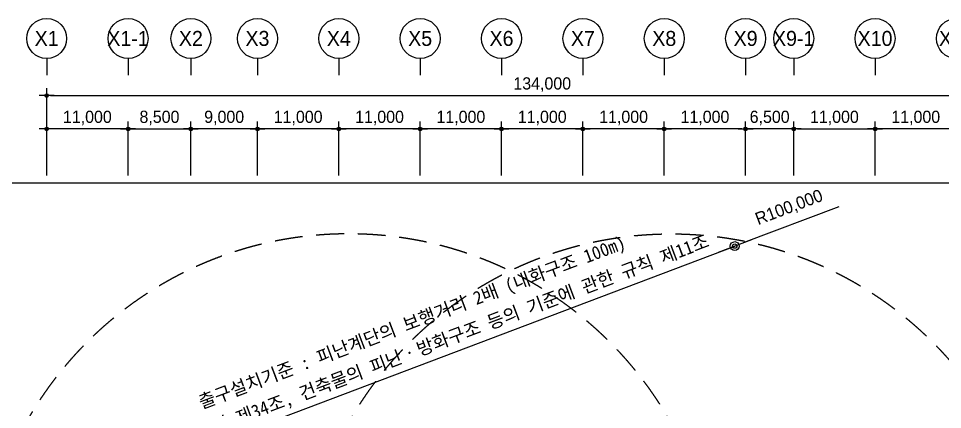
# Model space of a CAD drawing. Header units: millimetres. Extents: x 252828975 to 254701257, y 504285920 to 504535855.
# Drawn here: x 252918562 to 253043494, y 504482905 to 504535739 of the extents above; entities that cross this region are included whole.
import ezdxf
from ezdxf.enums import TextEntityAlignment as Align

# ---------------------------------------------------------------- set-up
doc = ezdxf.new("R2010")
doc.units = ezdxf.units.MM
doc.linetypes.add('HIDDEN2', pattern=[0.1875, 0.125, -0.0625])
for name, color, linetype in [('4A.TEC DIM', 7, 'Continuous'), ('4A.TEC DIM 1', 7, 'Continuous'), ('4A.TEC TEXT 2', 3, 'Continuous'), ('4A.TEC 심볼', 7, 'Continuous'), ('방화면적', 3, 'Continuous')]:
    doc.layers.add(name, color=color, linetype=linetype)
doc.layers.add('DEFPOINT', color=135, linetype='Continuous', plot=False)
doc.styles.add('1', font='')
doc.styles.add('GHS', font='malgun.ttf')
doc.styles.add('나눔고딕', font='')
doc.styles.add('돋움', font='')
doc.styles.add('울릉도L', font='')
doc.styles.get('1').set_extended_font_data('DotumChe')
doc.styles.get('나눔고딕').set_extended_font_data('Dotum')
doc.styles.get('돋움').set_extended_font_data('Dotum')
doc.styles.get('울릉도L').set_extended_font_data('Dotum')
doc.dimstyles.new('DIM_400(외부치수)', dxfattribs={"dimscale": 1200, "dimtxt": 3.299999999999998, "dimasz": 1, "dimexe": 2, "dimexo": 2, "dimgap": 1, "dimtad": 1, "dimdec": 0, "dimdsep": 46, "dimlunit": 6, "dimtxsty": '울릉도L', "dimblk1": 'DIMDOT', "dimblk2": 'DIMDOT', "dimsah": 1, "dimcen": 2.5, "dimdle": 1.5, "dimclrd": 8, "dimclre": 8, "dimclrt": 3, "dimadec": 0, "dimazin": 0, "dimtfac": 1, "dimtdec": 0, "dimtix": 1, "dimtmove": 2, "dimatfit": 3, "dimldrblk": 'DIMDOT', "dimfxl": 1, "dimtvp": 1, "dimtolj": 1, "dimtzin": 0, "dimarcsym": 0})
doc.dimstyles.new('DIM_600(외부치수)', dxfattribs={"dimscale": 400, "dimtxt": 3.299999999999998, "dimasz": 1, "dimexe": 2, "dimexo": 2, "dimgap": 1, "dimtad": 1, "dimdec": 0, "dimdsep": 46, "dimlunit": 6, "dimtxsty": '나눔고딕', "dimblk1": 'DIMDOT', "dimblk2": 'DIMDOT', "dimsah": 1, "dimcen": 2.5, "dimdle": 1.5, "dimclrd": 8, "dimclre": 8, "dimclrt": 3, "dimadec": 0, "dimazin": 0, "dimtfac": 1, "dimtdec": 0, "dimtix": 1, "dimtmove": 2, "dimatfit": 3, "dimldrblk": 'DIMDOT', "dimfxl": 1, "dimtvp": 1, "dimtolj": 1, "dimtzin": 0, "dimarcsym": 0})

# ---------------------------------------------------------------- blocks, each defined once
blk = doc.blocks.new('DIMDOT')
at = {"color": 0}
blk.add_line((-2, 0), (2, 0), dxfattribs=at)
for radius in [0.5, 0.25]:
    blk.add_circle((0, 0), radius, dxfattribs=at)
blk = doc.blocks.new('*D109')
at = {"layer": '4A.TEC DIM', "color": 8, "lineweight": -2, "transparency": 16777216}
for p, q in [((169307.625374347, -49972.4575521946), (169307.625374347, -38187.58889961243)), ((303307.6253770292, -49972.4575521946), (303307.6253770292, -38187.58889961243)), ((169807.625374347, -39187.58889961243), (302807.6253770292, -39187.58889961243))]:
    blk.add_line(p, q, dxfattribs=at)
at = {"layer": 'Defpoints', "color": 0, "transparency": 16777216}
for p in [(303307.6253770292, -39187.58889961243), (169307.625374347, -50972.4575521946), (303307.6253770292, -50972.4575521946)]:
    blk.add_point(p, dxfattribs=at)
at = {"layer": '4A.TEC DIM', "color": 8, "lineweight": -2, "transparency": 16777216, "xscale": 500, "yscale": 500, "zscale": 500, "rotation": 180}
blk.add_blockref('DIMDOT', (169307.625374347, -39187.58889961243), dxfattribs=at)
at = {"layer": '4A.TEC DIM', "color": 8, "lineweight": -2, "transparency": 16777216, "xscale": 500, "yscale": 500, "zscale": 500}
blk.add_blockref('DIMDOT', (303307.6253770292, -39187.58889961243), dxfattribs=at)
at = {"layer": '4A.TEC DIM', "color": 3, "transparency": 16777216, "insert": (236307.6253756881, -37702.51427274675), "char_height": 1649.999999999999, "attachment_point": 5, "style": '나눔고딕'}
blk.add_mtext('\\A1;134,000', dxfattribs=at)
blk = doc.blocks.new('ccs122')
at = {"layer": '4A.TEC 심볼'}
blk.add_line((-5.68e-14, 8), (0, 3), dxfattribs=at)
blk.add_circle((-1.137e-13, 14), 6, dxfattribs=at)
at = {"layer": '4A.TEC TEXT 2', "color": 3, "style": 'GHS'}
blk.add_attdef('NO', text='', height=4.5, dxfattribs=at).set_placement((-0.0061597368079092, 14.01791285492388), align=Align.MIDDLE_CENTER)
blk = doc.blocks.new('*D119')
at = {"layer": '4A.TEC DIM', "color": 8, "lineweight": -2, "transparency": 16777216}
for p, q in [((169307.625374347, -49972.45468705893), (169307.625374347, -42699.03632777929)), ((179807.6253770292, -43699.03632777929), (169807.625374347, -43699.03632777929)), ((180307.6253770292, -49972.45468705893), (180307.6253770292, -42699.03632777929))]:
    blk.add_line(p, q, dxfattribs=at)
at = {"layer": 'Defpoints', "color": 0, "transparency": 16777216}
for p in [(169307.625374347, -43699.03632777929), (169307.625374347, -50972.45468705893), (180307.6253770292, -50972.45468705893)]:
    blk.add_point(p, dxfattribs=at)
at = {"layer": '4A.TEC DIM', "color": 8, "lineweight": -2, "transparency": 16777216, "xscale": 500, "yscale": 500, "zscale": 500, "rotation": 180}
blk.add_blockref('DIMDOT', (169307.625374347, -43699.03632777929), dxfattribs=at)
at = {"layer": '4A.TEC DIM', "color": 8, "lineweight": -2, "transparency": 16777216, "xscale": 500, "yscale": 500, "zscale": 500}
blk.add_blockref('DIMDOT', (180307.6253770292, -43699.03632777929), dxfattribs=at)
at = {"layer": '4A.TEC DIM', "color": 3, "transparency": 16777216, "insert": (174807.6253756881, -42213.96170091362), "char_height": 1649.999999999999, "attachment_point": 5, "style": '나눔고딕'}
blk.add_mtext('\\A1;11,000', dxfattribs=at)
blk = doc.blocks.new('*D120')
at = {"layer": '4A.TEC DIM', "color": 8, "lineweight": -2, "transparency": 16777216}
for p, q in [((188807.6253770292, -49972.45468705893), (188807.6253770292, -42699.03632777929)), ((197307.6253770292, -43699.03632777929), (189307.6253770292, -43699.03632777929)), ((197807.6253770292, -49972.45468705893), (197807.6253770292, -42699.03632777929))]:
    blk.add_line(p, q, dxfattribs=at)
at = {"layer": 'Defpoints', "color": 0, "transparency": 16777216}
for p in [(188807.6253770292, -43699.03632777929), (188807.6253770292, -50972.45468705893), (197807.6253770292, -50972.45468705893)]:
    blk.add_point(p, dxfattribs=at)
at = {"layer": '4A.TEC DIM', "color": 8, "lineweight": -2, "transparency": 16777216, "xscale": 500, "yscale": 500, "zscale": 500, "rotation": 180}
blk.add_blockref('DIMDOT', (188807.6253770292, -43699.03632777929), dxfattribs=at)
at = {"layer": '4A.TEC DIM', "color": 8, "lineweight": -2, "transparency": 16777216, "xscale": 500, "yscale": 500, "zscale": 500}
blk.add_blockref('DIMDOT', (197807.6253770292, -43699.03632777929), dxfattribs=at)
at = {"layer": '4A.TEC DIM', "color": 3, "transparency": 16777216, "insert": (193307.6253770292, -42213.96170091362), "char_height": 1649.999999999999, "attachment_point": 5, "style": '나눔고딕'}
blk.add_mtext('\\A1;9,000', dxfattribs=at)
blk = doc.blocks.new('*D121')
at = {"layer": '4A.TEC DIM', "color": 8, "lineweight": -2, "transparency": 16777216}
for p, q in [((197807.6253770292, -49972.45468705893), (197807.6253770292, -42699.03632777929)), ((208307.6253770292, -43699.03632777929), (198307.6253770292, -43699.03632777929)), ((208807.6253770292, -49972.45468705893), (208807.6253770292, -42699.03632777929))]:
    blk.add_line(p, q, dxfattribs=at)
at = {"layer": 'Defpoints', "color": 0, "transparency": 16777216}
for p in [(197807.6253770292, -43699.03632777929), (197807.6253770292, -50972.45468705893), (208807.6253770292, -50972.45468705893)]:
    blk.add_point(p, dxfattribs=at)
at = {"layer": '4A.TEC DIM', "color": 8, "lineweight": -2, "transparency": 16777216, "xscale": 500, "yscale": 500, "zscale": 500, "rotation": 180}
blk.add_blockref('DIMDOT', (197807.6253770292, -43699.03632777929), dxfattribs=at)
at = {"layer": '4A.TEC DIM', "color": 8, "lineweight": -2, "transparency": 16777216, "xscale": 500, "yscale": 500, "zscale": 500}
blk.add_blockref('DIMDOT', (208807.6253770292, -43699.03632777929), dxfattribs=at)
at = {"layer": '4A.TEC DIM', "color": 3, "transparency": 16777216, "insert": (203307.6253770292, -42213.96170091362), "char_height": 1649.999999999999, "attachment_point": 5, "style": '나눔고딕'}
blk.add_mtext('\\A1;11,000', dxfattribs=at)
blk = doc.blocks.new('*D122')
at = {"layer": '4A.TEC DIM', "color": 8, "lineweight": -2, "transparency": 16777216}
for p, q in [((208807.6253770292, -49972.45468705893), (208807.6253770292, -42699.03632777929)), ((219307.6253770292, -43699.03632777929), (209307.6253770292, -43699.03632777929)), ((219807.6253770292, -49972.45468705893), (219807.6253770292, -42699.03632777929))]:
    blk.add_line(p, q, dxfattribs=at)
at = {"layer": 'Defpoints', "color": 0, "transparency": 16777216}
for p in [(208807.6253770292, -43699.03632777929), (208807.6253770292, -50972.45468705893), (219807.6253770292, -50972.45468705893)]:
    blk.add_point(p, dxfattribs=at)
at = {"layer": '4A.TEC DIM', "color": 8, "lineweight": -2, "transparency": 16777216, "xscale": 500, "yscale": 500, "zscale": 500, "rotation": 180}
blk.add_blockref('DIMDOT', (208807.6253770292, -43699.03632777929), dxfattribs=at)
at = {"layer": '4A.TEC DIM', "color": 8, "lineweight": -2, "transparency": 16777216, "xscale": 500, "yscale": 500, "zscale": 500}
blk.add_blockref('DIMDOT', (219807.6253770292, -43699.03632777929), dxfattribs=at)
at = {"layer": '4A.TEC DIM', "color": 3, "transparency": 16777216, "insert": (214307.6253770292, -42213.96170091362), "char_height": 1649.999999999999, "attachment_point": 5, "style": '나눔고딕'}
blk.add_mtext('\\A1;11,000', dxfattribs=at)
blk = doc.blocks.new('*D123')
at = {"layer": '4A.TEC DIM', "color": 8, "lineweight": -2, "transparency": 16777216}
for p, q in [((219807.6253770292, -49972.45468705893), (219807.6253770292, -42699.03632777929)), ((230307.6253770292, -43699.03632777929), (220307.6253770292, -43699.03632777929)), ((230807.6253770292, -49972.45468705893), (230807.6253770292, -42699.03632777929))]:
    blk.add_line(p, q, dxfattribs=at)
at = {"layer": 'Defpoints', "color": 0, "transparency": 16777216}
for p in [(219807.6253770292, -43699.03632777929), (219807.6253770292, -50972.45468705893), (230807.6253770292, -50972.45468705893)]:
    blk.add_point(p, dxfattribs=at)
at = {"layer": '4A.TEC DIM', "color": 8, "lineweight": -2, "transparency": 16777216, "xscale": 500, "yscale": 500, "zscale": 500, "rotation": 180}
blk.add_blockref('DIMDOT', (219807.6253770292, -43699.03632777929), dxfattribs=at)
at = {"layer": '4A.TEC DIM', "color": 8, "lineweight": -2, "transparency": 16777216, "xscale": 500, "yscale": 500, "zscale": 500}
blk.add_blockref('DIMDOT', (230807.6253770292, -43699.03632777929), dxfattribs=at)
at = {"layer": '4A.TEC DIM', "color": 3, "transparency": 16777216, "insert": (225307.6253770292, -42213.96170091362), "char_height": 1649.999999999999, "attachment_point": 5, "style": '나눔고딕'}
blk.add_mtext('\\A1;11,000', dxfattribs=at)
blk = doc.blocks.new('*D124')
at = {"layer": '4A.TEC DIM', "color": 8, "lineweight": -2, "transparency": 16777216}
for p, q in [((230807.6253770292, -49972.45468705893), (230807.6253770292, -42699.03632777929)), ((241307.6253770292, -43699.03632777929), (231307.6253770292, -43699.03632777929)), ((241807.6253770292, -49972.45468705893), (241807.6253770292, -42699.03632777929))]:
    blk.add_line(p, q, dxfattribs=at)
at = {"layer": 'Defpoints', "color": 0, "transparency": 16777216}
for p in [(230807.6253770292, -43699.03632777929), (230807.6253770292, -50972.45468705893), (241807.6253770292, -50972.45468705893)]:
    blk.add_point(p, dxfattribs=at)
at = {"layer": '4A.TEC DIM', "color": 8, "lineweight": -2, "transparency": 16777216, "xscale": 500, "yscale": 500, "zscale": 500, "rotation": 180}
blk.add_blockref('DIMDOT', (230807.6253770292, -43699.03632777929), dxfattribs=at)
at = {"layer": '4A.TEC DIM', "color": 8, "lineweight": -2, "transparency": 16777216, "xscale": 500, "yscale": 500, "zscale": 500}
blk.add_blockref('DIMDOT', (241807.6253770292, -43699.03632777929), dxfattribs=at)
at = {"layer": '4A.TEC DIM', "color": 3, "transparency": 16777216, "insert": (236307.6253770292, -42213.96170091362), "char_height": 1649.999999999999, "attachment_point": 5, "style": '나눔고딕'}
blk.add_mtext('\\A1;11,000', dxfattribs=at)
blk = doc.blocks.new('*D125')
at = {"layer": '4A.TEC DIM', "color": 8, "lineweight": -2, "transparency": 16777216}
for p, q in [((241807.6253770292, -49972.45468705893), (241807.6253770292, -42699.03632777929)), ((252307.6253770292, -43699.03632777929), (242307.6253770292, -43699.03632777929)), ((252807.6253770292, -49972.45468705893), (252807.6253770292, -42699.03632777929))]:
    blk.add_line(p, q, dxfattribs=at)
at = {"layer": 'Defpoints', "color": 0, "transparency": 16777216}
for p in [(241807.6253770292, -43699.03632777929), (241807.6253770292, -50972.45468705893), (252807.6253770292, -50972.45468705893)]:
    blk.add_point(p, dxfattribs=at)
at = {"layer": '4A.TEC DIM', "color": 8, "lineweight": -2, "transparency": 16777216, "xscale": 500, "yscale": 500, "zscale": 500, "rotation": 180}
blk.add_blockref('DIMDOT', (241807.6253770292, -43699.03632777929), dxfattribs=at)
at = {"layer": '4A.TEC DIM', "color": 8, "lineweight": -2, "transparency": 16777216, "xscale": 500, "yscale": 500, "zscale": 500}
blk.add_blockref('DIMDOT', (252807.6253770292, -43699.03632777929), dxfattribs=at)
at = {"layer": '4A.TEC DIM', "color": 3, "transparency": 16777216, "insert": (247307.6253770292, -42213.96170091362), "char_height": 1649.999999999999, "attachment_point": 5, "style": '나눔고딕'}
blk.add_mtext('\\A1;11,000', dxfattribs=at)
blk = doc.blocks.new('*D126')
at = {"layer": '4A.TEC DIM', "color": 8, "lineweight": -2, "transparency": 16777216}
for p, q in [((252807.6253770292, -49972.45468705893), (252807.6253770292, -42699.03632777929)), ((263307.6253770292, -43699.03632777929), (253307.6253770292, -43699.03632777929)), ((263807.6253770292, -49972.45468705893), (263807.6253770292, -42699.03632777929))]:
    blk.add_line(p, q, dxfattribs=at)
at = {"layer": 'Defpoints', "color": 0, "transparency": 16777216}
for p in [(252807.6253770292, -43699.03632777929), (252807.6253770292, -50972.45468705893), (263807.6253770292, -50972.45468705893)]:
    blk.add_point(p, dxfattribs=at)
at = {"layer": '4A.TEC DIM', "color": 8, "lineweight": -2, "transparency": 16777216, "xscale": 500, "yscale": 500, "zscale": 500, "rotation": 180}
blk.add_blockref('DIMDOT', (252807.6253770292, -43699.03632777929), dxfattribs=at)
at = {"layer": '4A.TEC DIM', "color": 8, "lineweight": -2, "transparency": 16777216, "xscale": 500, "yscale": 500, "zscale": 500}
blk.add_blockref('DIMDOT', (263807.6253770292, -43699.03632777929), dxfattribs=at)
at = {"layer": '4A.TEC DIM', "color": 3, "transparency": 16777216, "insert": (258307.6253770292, -42213.96170091362), "char_height": 1649.999999999999, "attachment_point": 5, "style": '나눔고딕'}
blk.add_mtext('\\A1;11,000', dxfattribs=at)
blk = doc.blocks.new('*D127')
at = {"layer": '4A.TEC DIM', "color": 8, "lineweight": -2, "transparency": 16777216}
for p, q in [((263307.6253770292, -43699.03632777929), (262807.6253770292, -43699.03632777929)), ((263807.6253770292, -49972.45468705893), (263807.6253770292, -42699.03632777929)), ((270307.6253770292, -43699.03632777929), (263807.6253770292, -43699.03632777929)), ((270307.6253770292, -49972.45468705893), (270307.6253770292, -42699.03632777929)), ((270807.6253770292, -43699.03632777929), (271307.6253770292, -43699.03632777929))]:
    blk.add_line(p, q, dxfattribs=at)
at = {"layer": 'Defpoints', "color": 0, "transparency": 16777216}
for p in [(263807.6253770292, -43699.03632777929), (263807.6253770292, -50972.45468705893), (270307.6253770292, -50972.45468705893)]:
    blk.add_point(p, dxfattribs=at)
at = {"layer": '4A.TEC DIM', "color": 8, "lineweight": -2, "transparency": 16777216, "xscale": 500, "yscale": 500, "zscale": 500}
blk.add_blockref('DIMDOT', (263807.6253770292, -43699.03632777929), dxfattribs=at)
at = {"layer": '4A.TEC DIM', "color": 8, "lineweight": -2, "transparency": 16777216, "xscale": 500, "yscale": 500, "zscale": 500, "rotation": 180}
blk.add_blockref('DIMDOT', (270307.6253770292, -43699.03632777929), dxfattribs=at)
at = {"layer": '4A.TEC DIM', "color": 3, "transparency": 16777216, "insert": (267057.6253770292, -42213.96170091362), "char_height": 1649.999999999999, "attachment_point": 5, "style": '나눔고딕'}
blk.add_mtext('\\A1;6,500', dxfattribs=at)
blk = doc.blocks.new('*D128')
at = {"layer": '4A.TEC DIM', "color": 8, "lineweight": -2, "transparency": 16777216}
for p, q in [((281307.6253770292, -49972.45468705893), (281307.6253770292, -42699.03632777929)), ((291807.6253770292, -43699.03632777929), (281807.6253770292, -43699.03632777929)), ((292307.6253770292, -49972.45468705893), (292307.6253770292, -42699.03632777929))]:
    blk.add_line(p, q, dxfattribs=at)
at = {"layer": 'Defpoints', "color": 0, "transparency": 16777216}
for p in [(281307.6253770292, -43699.03632777929), (281307.6253770292, -50972.45468705893), (292307.6253770292, -50972.45468705893)]:
    blk.add_point(p, dxfattribs=at)
at = {"layer": '4A.TEC DIM', "color": 8, "lineweight": -2, "transparency": 16777216, "xscale": 500, "yscale": 500, "zscale": 500, "rotation": 180}
blk.add_blockref('DIMDOT', (281307.6253770292, -43699.03632777929), dxfattribs=at)
at = {"layer": '4A.TEC DIM', "color": 8, "lineweight": -2, "transparency": 16777216, "xscale": 500, "yscale": 500, "zscale": 500}
blk.add_blockref('DIMDOT', (292307.6253770292, -43699.03632777929), dxfattribs=at)
at = {"layer": '4A.TEC DIM', "color": 3, "transparency": 16777216, "insert": (286807.6253770292, -42213.96170091362), "char_height": 1649.999999999999, "attachment_point": 5, "style": '나눔고딕'}
blk.add_mtext('\\A1;11,000', dxfattribs=at)
blk = doc.blocks.new('*D133')
at = {"layer": '4A.TEC DIM', "color": 8, "lineweight": -2, "transparency": 16777216}
for p, q in [((180307.6253770292, -49972.45468705893), (180307.6253770292, -42699.03632777929)), ((180807.6253770292, -43699.03632777929), (188307.6253770292, -43699.03632777929)), ((188807.6253770292, -49972.45468705893), (188807.6253770292, -42699.03632777929))]:
    blk.add_line(p, q, dxfattribs=at)
at = {"layer": 'Defpoints', "color": 0, "transparency": 16777216}
for p in [(188807.6253770292, -43699.03632777929), (180307.6253770292, -50972.45468705893), (188807.6253770292, -50972.45468705893)]:
    blk.add_point(p, dxfattribs=at)
at = {"layer": '4A.TEC DIM', "color": 8, "lineweight": -2, "transparency": 16777216, "xscale": 500, "yscale": 500, "zscale": 500, "rotation": 180}
blk.add_blockref('DIMDOT', (180307.6253770292, -43699.03632777929), dxfattribs=at)
at = {"layer": '4A.TEC DIM', "color": 8, "lineweight": -2, "transparency": 16777216, "xscale": 500, "yscale": 500, "zscale": 500}
blk.add_blockref('DIMDOT', (188807.6253770292, -43699.03632777929), dxfattribs=at)
at = {"layer": '4A.TEC DIM', "color": 3, "transparency": 16777216, "insert": (184557.6253770292, -42213.96170091362), "char_height": 1649.999999999999, "attachment_point": 5, "style": '나눔고딕'}
blk.add_mtext('\\A1;8,500', dxfattribs=at)
blk = doc.blocks.new('*D134')
at = {"layer": '4A.TEC DIM', "color": 8, "lineweight": -2, "transparency": 16777216}
for p, q in [((270307.6253794432, -49972.45468705893), (270307.6253794432, -42699.03632777929)), ((270807.6253794432, -43699.03632777929), (280807.6253770292, -43699.03632777929)), ((281307.6253770292, -49972.45468705893), (281307.6253770292, -42699.03632777929))]:
    blk.add_line(p, q, dxfattribs=at)
at = {"layer": 'Defpoints', "color": 0, "transparency": 16777216}
for p in [(281307.6253770292, -43699.03632777929), (270307.6253794432, -50972.45468705893), (281307.6253770292, -50972.45468705893)]:
    blk.add_point(p, dxfattribs=at)
at = {"layer": '4A.TEC DIM', "color": 8, "lineweight": -2, "transparency": 16777216, "xscale": 500, "yscale": 500, "zscale": 500, "rotation": 180}
blk.add_blockref('DIMDOT', (270307.6253794432, -43699.03632777929), dxfattribs=at)
at = {"layer": '4A.TEC DIM', "color": 8, "lineweight": -2, "transparency": 16777216, "xscale": 500, "yscale": 500, "zscale": 500}
blk.add_blockref('DIMDOT', (281307.6253770292, -43699.03632777929), dxfattribs=at)
at = {"layer": '4A.TEC DIM', "color": 3, "transparency": 16777216, "insert": (275807.6253782362, -42213.96170091362), "char_height": 1649.999999999999, "attachment_point": 5, "style": '나눔고딕'}
blk.add_mtext('\\A1;11,000', dxfattribs=at)
blk = doc.blocks.new('*D148')
at = {"layer": '4A.TEC DIM 1', "color": 8, "linetype": 'ByBlock', "lineweight": -2, "transparency": 16777216}
for p, q in [((253029468.5858171, 504510300.4651749), (253016525.0496594, 504505408.0870451)), ((252921861.5563153, 504469627.3236677), (253015402.5576435, 504504983.8092185))]:
    blk.add_line(p, q, dxfattribs=at)
at = {"layer": 'Defpoints', "color": 0, "transparency": 16777216}
for p in [(253015402.5576435, 504504983.8092185), (252921861.5563153, 504469627.3236677)]:
    blk.add_point(p, dxfattribs=at)
at = {"layer": '4A.TEC DIM 1', "color": 8, "lineweight": -2, "transparency": 16777216, "xscale": 1200, "yscale": 1200, "zscale": 1200, "rotation": 200.7055133025539}
blk.add_blockref('DIMDOT', (253015402.5576435, 504504983.8092185), dxfattribs=at)
at = {"layer": '4A.TEC DIM 1', "color": 3, "transparency": 16777216, "insert": (253022779.1656466, 504510127.1093212), "char_height": 1679.999999999999, "attachment_point": 5, "rotation": 20.70551330255388, "style": '돋움'}
blk.add_mtext('\\A1;R100,000', dxfattribs=at)
blk = doc.blocks.new('*D147')
at = {"layer": '4A.TEC DIM 1', "color": 8, "linetype": 'ByBlock', "lineweight": -2, "transparency": 16777216}
for p, q in [((83596.00053692484, 104092.466627331), (77013.37926875307, 93493.87704588413)), ((49999.99999999977, 50000.00000000047), (76380.25319214165, 92474.48930262122))]:
    blk.add_line(p, q, dxfattribs=at)
at = {"layer": 'Defpoints', "color": 0, "transparency": 16777216}
for p in [(76380.25319214165, 92474.48930262122), (49999.99999999977, 50000.00000000047)]:
    blk.add_point(p, dxfattribs=at)
at = {"layer": '4A.TEC DIM 1', "color": 8, "lineweight": -2, "transparency": 16777216, "xscale": 1200, "yscale": 1200, "zscale": 1200, "rotation": 238.1562189976001}
blk.add_blockref('DIMDOT', (76380.25319214165, 92474.48930262122), dxfattribs=at)
at = {"layer": '4A.TEC DIM 1', "color": 3, "transparency": 16777216, "insert": (78749.83962142319, 100465.1717891824), "char_height": 1679.999999999999, "attachment_point": 5, "rotation": 58.156218997600064, "style": '돋움'}
blk.add_mtext('\\A1;R50,000', dxfattribs=at)
blk = doc.blocks.new('dwgFD3B')
at = {"layer": 'DEFPOINT', "elevation": -0.4499961073975101}
blk.add_lwpolyline([(98104.99754884839, -50972.4575521946), (323011.2236788273, -50972.4575521946), (323011.2236788273, -250400.615103066), (98104.99754884839, -250400.615103066)], close=True, dxfattribs=at)
at = {"layer": '4A.TEC 심볼'}
ref = blk.add_blockref('ccs122', (169307.625374347, -37775.61796224117, -1666.666666666671), dxfattribs=dict(at, xscale=449.999997974715, yscale=449.999997974715, zscale=449.999997974715))
ref.add_attrib('NO', 'X1', dxfattribs={"layer": '0', "color": 3, "height": 2024.999990886217, "style": '울릉도L'}).set_placement((169304.8534927964, -31467.55720585585, -1666.666666666671), align=Align.MIDDLE_CENTER)
ref = blk.add_blockref('ccs122', (180307.6253770292, -37775.61796224117, -0.4499961073975101), dxfattribs=dict(at, xscale=449.999997974715, yscale=449.999997974715, zscale=449.999997974715))
ref.add_attrib('NO', 'X1-1', dxfattribs={"layer": '0', "color": 3, "height": 2024.999990886217, "style": '울릉도L'}).set_placement((180304.8534954786, -31467.55720585585, -0.4499961073975101), align=Align.MIDDLE_CENTER)
ref = blk.add_blockref('ccs122', (188807.6253770292, -37775.61796206236, -0.4499961073975101), dxfattribs=dict(at, xscale=449.999997974715, yscale=449.999997974715, zscale=449.999997974715))
ref.add_attrib('NO', 'X2', dxfattribs={"layer": '0', "color": 3, "height": 2024.999990886217, "style": '울릉도L'}).set_placement((188804.8534954488, -31467.55720573664, -0.4499961073975101), align=Align.MIDDLE_CENTER)
ref = blk.add_blockref('ccs122', (197807.6253770292, -37775.6179625988, -0.4499961073975101), dxfattribs=dict(at, xscale=449.999997974715, yscale=449.999997974715, zscale=449.999997974715))
ref.add_attrib('NO', 'X3', dxfattribs={"layer": '0', "color": 3, "height": 2024.999990886217, "style": '울릉도L'}).set_placement((197804.8534954786, -31467.55720621347, -0.4499961073975101), align=Align.MIDDLE_CENTER)
ref = blk.add_blockref('ccs122', (208807.6253770292, -37775.61796224117, -0.4499961073975101), dxfattribs=dict(at, xscale=449.999997974715, yscale=449.999997974715, zscale=449.999997974715))
ref.add_attrib('NO', 'X4', dxfattribs={"layer": '0', "color": 3, "height": 2024.999990886217, "style": '울릉도L'}).set_placement((208804.8534954786, -31467.55720603466, -0.4499961073975101), align=Align.MIDDLE_CENTER)
ref = blk.add_blockref('ccs122', (219807.625377059, -37775.61796224117, -0.4499961073975101), dxfattribs=dict(at, xscale=449.999997974715, yscale=449.999997974715, zscale=449.999997974715))
ref.add_attrib('NO', 'X5', dxfattribs={"layer": '0', "color": 3, "height": 2024.999990886217, "style": '울릉도L'}).set_placement((219804.8534954786, -31467.55720603466, -0.4499961073975101), align=Align.MIDDLE_CENTER)
ref = blk.add_blockref('ccs122', (230807.6253770292, -37775.61796224117, -0.4499961073975101), dxfattribs=dict(at, xscale=449.999997974715, yscale=449.999997974715, zscale=449.999997974715))
ref.add_attrib('NO', 'X6', dxfattribs={"layer": '0', "color": 3, "height": 2024.999990886217, "style": '울릉도L'}).set_placement((230804.8534954488, -31467.55720603466, -0.4499961073975101), align=Align.MIDDLE_CENTER)
ref = blk.add_blockref('ccs122', (241807.6253770292, -37775.61223167181, -0.4499961073975101), dxfattribs=dict(at, xscale=449.999997974715, yscale=449.999997974715, zscale=449.999997974715))
ref.add_attrib('NO', 'X7', dxfattribs={"layer": '0', "color": 3, "height": 2024.999990886217, "style": '울릉도L'}).set_placement((241804.8534954786, -31467.5514754653, -0.4499961073975101), align=Align.MIDDLE_CENTER)
ref = blk.add_blockref('ccs122', (252807.6253770292, -37775.6150970459, -0.4499961073975101), dxfattribs=dict(at, xscale=449.999997974715, yscale=449.999997974715, zscale=449.999997974715))
ref.add_attrib('NO', 'X8', dxfattribs={"layer": '0', "color": 3, "height": 2024.999990886217, "style": '울릉도L'}).set_placement((252804.8534954488, -31467.55434072018, -0.4499961073975101), align=Align.MIDDLE_CENTER)
ref = blk.add_blockref('ccs122', (263807.6253770292, -37775.61223167181, -0.4499961073975101), dxfattribs=dict(at, xscale=449.999997974715, yscale=449.999997974715, zscale=449.999997974715))
ref.add_attrib('NO', 'X9', dxfattribs={"layer": '0', "color": 3, "height": 2024.999990886217, "style": '울릉도L'}).set_placement((263804.8534954786, -31467.55147528648, -0.4499961073975101), align=Align.MIDDLE_CENTER)
ref = blk.add_blockref('ccs122', (270307.6253770292, -37775.61223167181, -0.4499961073975101), dxfattribs=dict(at, xscale=449.999997974715, yscale=449.999997974715, zscale=449.999997974715))
ref.add_attrib('NO', 'X9-1', dxfattribs={"layer": '0', "color": 3, "height": 2024.999990886217, "style": '울릉도L'}).set_placement((270304.8534954786, -31467.55147528648, -0.4499961073975101), align=Align.MIDDLE_CENTER)
ref = blk.add_blockref('ccs122', (281307.6253770292, -37775.62082731724, -0.4499961073975101), dxfattribs=dict(at, xscale=449.999997974715, yscale=449.999997974715, zscale=449.999997974715))
ref.add_attrib('NO', 'X10', dxfattribs={"layer": '0', "color": 3, "height": 2024.999990886217, "style": '울릉도L'}).set_placement((281304.8534954488, -31467.56007093191, -0.4499961073988743), align=Align.MIDDLE_CENTER)
ref = blk.add_blockref('ccs122', (292307.6253770292, -37775.62082731724, -0.4499961073975101), dxfattribs=dict(at, xscale=449.999997974715, yscale=449.999997974715, zscale=449.999997974715))
ref.add_attrib('NO', 'X11', dxfattribs={"layer": '0', "color": 3, "height": 2024.999990886217, "style": '울릉도L'}).set_placement((292304.8534954488, -31467.56007093191, -0.4499961073988743), align=Align.MIDDLE_CENTER)
at = {"layer": '4A.TEC DIM'}
for base, p1, p2, picture, middle in [((303307.6253770292, -39187.58889961243, -1666.666666666671), (169307.625374347, -50972.4575521946, -1666.666666666671), (303307.6253770292, -50972.4575521946, -1666.666666666671), '*D109', (236307.6253756881, -37702.51427274675, -1666.666666666671)), ((169307.625374347, -43699.03632777929, -1666.666666666671), (180307.6253770292, -50972.45468705893, -1666.666666666671), (169307.625374347, -50972.45468705893, -1666.666666666671), '*D119', (174807.6253756881, -42213.96170091362, -1666.666666666671)), ((188807.6253770292, -43699.03632777929, -0.4499961073975101), (197807.6253770292, -50972.45468705893, -0.4499961073975101), (188807.6253770292, -50972.45468705893, -0.4499961073975101), '*D120', (193307.6253770292, -42213.96170091362, -0.4499961073975101)), ((197807.6253770292, -43699.03632777929, -0.4499961073975101), (208807.6253770292, -50972.45468705893, -0.4499961073975101), (197807.6253770292, -50972.45468705893, -0.4499961073975101), '*D121', (203307.6253770292, -42213.96170091362, -0.4499961073975101)), ((208807.6253770292, -43699.03632777929, -0.4499961073975101), (219807.6253770292, -50972.45468705893, -0.4499961073975101), (208807.6253770292, -50972.45468705893, -0.4499961073975101), '*D122', (214307.6253770292, -42213.96170091362, -0.4499961073975101)), ((219807.6253770292, -43699.03632777929, -0.4499961073975101), (230807.6253770292, -50972.45468705893, -0.4499961073975101), (219807.6253770292, -50972.45468705893, -0.4499961073975101), '*D123', (225307.6253770292, -42213.96170091362, -0.4499961073975101)), ((230807.6253770292, -43699.03632777929, -0.4499961073975101), (241807.6253770292, -50972.45468705893, -0.4499961073975101), (230807.6253770292, -50972.45468705893, -0.4499961073975101), '*D124', (236307.6253770292, -42213.96170091362, -0.4499961073975101)), ((241807.6253770292, -43699.03632777929, -0.4499961073975101), (252807.6253770292, -50972.45468705893, -0.4499961073975101), (241807.6253770292, -50972.45468705893, -0.4499961073975101), '*D125', (247307.6253770292, -42213.96170091362, -0.4499961073975101)), ((252807.6253770292, -43699.03632777929, -0.4499961073975101), (263807.6253770292, -50972.45468705893, -0.4499961073975101), (252807.6253770292, -50972.45468705893, -0.4499961073975101), '*D126', (258307.6253770292, -42213.96170091362, -0.4499961073975101)), ((263807.6253770292, -43699.03632777929, -0.4499961073975101), (270307.6253770292, -50972.45468705893, -0.4499961073975101), (263807.6253770292, -50972.45468705893, -0.4499961073975101), '*D127', (267057.6253770292, -42213.96170091362, -0.4499961073975101)), ((281307.6253770292, -43699.03632777929, -0.4499961073975101), (292307.6253770292, -50972.45468705893, -0.4499961073975101), (281307.6253770292, -50972.45468705893, -0.4499961073975101), '*D128', (286807.6253770292, -42213.96170091362, -0.4499961073975101))]:
    dim = blk.add_linear_dim(base=base, p1=p1, p2=p2, dimstyle='DIM_600(외부치수)', override={"dimscale": 500, "dimdec": 1, "dimblk1": 'DIMDOT', "dimblk2": 'DIMDOT'}, dxfattribs=at)
    dim.commit()
    dim.dimension.update_dxf_attribs({"geometry": picture, "text_midpoint": middle})
for base, p1, p2, picture, middle in [((188807.6253770292, -43699.03632777929, -0.4499961073975101), (180307.6253770292, -50972.45468705893, -0.4499961073975101), (188807.6253770292, -50972.45468705893, -0.4499961073975101), '*D133', (184557.6253770292, -42213.96170091362, -0.4499961073975101)), ((281307.6253770292, -43699.03632777929, -0.4499961073975101), (270307.6253794432, -50972.45468705893, -0.4499961073975101), (281307.6253770292, -50972.45468705893, -0.4499961073975101), '*D134', (275807.6253782362, -42213.96170091362, -0.4499961073975101))]:
    dim = blk.add_linear_dim(base=base, p1=p1, p2=p2, angle=180, dimstyle='DIM_600(외부치수)', override={"dimscale": 500, "dimdec": 1, "dimblk1": 'DIMDOT', "dimblk2": 'DIMDOT'}, dxfattribs=at)
    dim.commit()
    dim.dimension.update_dxf_attribs({"geometry": picture, "text_midpoint": middle})
blk = doc.blocks.new('zw$2514')
at = {"color": 4, "linetype": 'HIDDEN2', "ltscale": 30000}
blk.add_circle((49999.99999999977, 50000.00000000047), 50000, dxfattribs=at)
at = {"layer": '4A.TEC DIM 1', "linetype": 'ByBlock'}
dim = blk.add_radius_dim(center=(49999.99999999977, 50000.00000000047), mpoint=(76380.25319214165, 92474.48930262122), dimstyle='DIM_400(외부치수)', override={"dimtxt": 1.399999999999999, "dimexe": 3, "dimtih": 0, "dimtxsty": '돋움', "dimtix": 1, "dimtmove": 2}, dxfattribs=at)
dim.commit()
dim.dimension.update_dxf_attribs({"geometry": '*D147', "text_midpoint": (78749.83962142319, 100465.1717891824)})

msp = doc.modelspace()

# ---------------------------------------------------------------- linework, layer by layer
at = {"layer": 'DEFPOINT', "elevation": 3332.883337225936}
msp.add_lwpolyline([(252851171.5402862, 504513541.7009012), (253076077.7664162, 504513541.7009012), (253076077.7664162, 504314113.5433503), (252851171.5402862, 504314113.5433503)], close=True, dxfattribs=at)

# ---------------------------------------------------------------- block references
msp.add_blockref('dwgFD3B', (252753066.5427374, 504564514.1584533, 3333.333333333334))
at = {"layer": '방화면적', "xscale": -1, "rotation": 37.45070569504949}
msp.add_blockref('zw$2514', (253033269.4199692, 504447347.4161992, -0.4499961073975101), dxfattribs=at)
at = {"layer": '방화면적', "rotation": 322.5492943049505}
msp.add_blockref('zw$2514', (252936716.396256, 504447347.4161992, -0.4499961073975101), dxfattribs=at)

# ---------------------------------------------------------------- texts
at = {"layer": '방화면적', "ltscale": 2, "style": '1'}
for s, p in [('건축법시행령 제34조, 건축물의 피난ㆍ방화구조 등의 기준에 관한 규칙 제11조', (252973019.8469819, 504491151.070766, -0.4499961073979357)), ('출구설치기준 : 피난계단의 보행거리 2배 (내화구조 100m)', (252971757.1336357, 504494682.7294954, -0.4499961073979357))]:
    msp.add_text(s, height=1800, rotation=20.70551330411215, dxfattribs=at).set_placement(p, align=Align.MIDDLE_CENTER)

# ---------------------------------------------------------------- dimensions: what is measured, and where the dimension line sits
at = {"layer": '4A.TEC DIM 1', "linetype": 'ByBlock'}
dim = msp.add_radius_dim(center=(252921861.5563153, 504469627.3236677, -0.4499961073979357), mpoint=(253015402.5576435, 504504983.8092185, -0.4499961073979357), dimstyle='DIM_400(외부치수)', override={"dimtxt": 1.399999999999999, "dimexe": 3, "dimtxsty": '돋움', "dimblk1": 'DIMDOT', "dimblk2": 'DIMDOT'}, dxfattribs=at)
dim.commit()
dim.dimension.update_dxf_attribs({"geometry": '*D148', "text_midpoint": (253022779.1656466, 504510127.1093212, -0.4499961073979357)})

doc.saveas('drawing.dxf')
